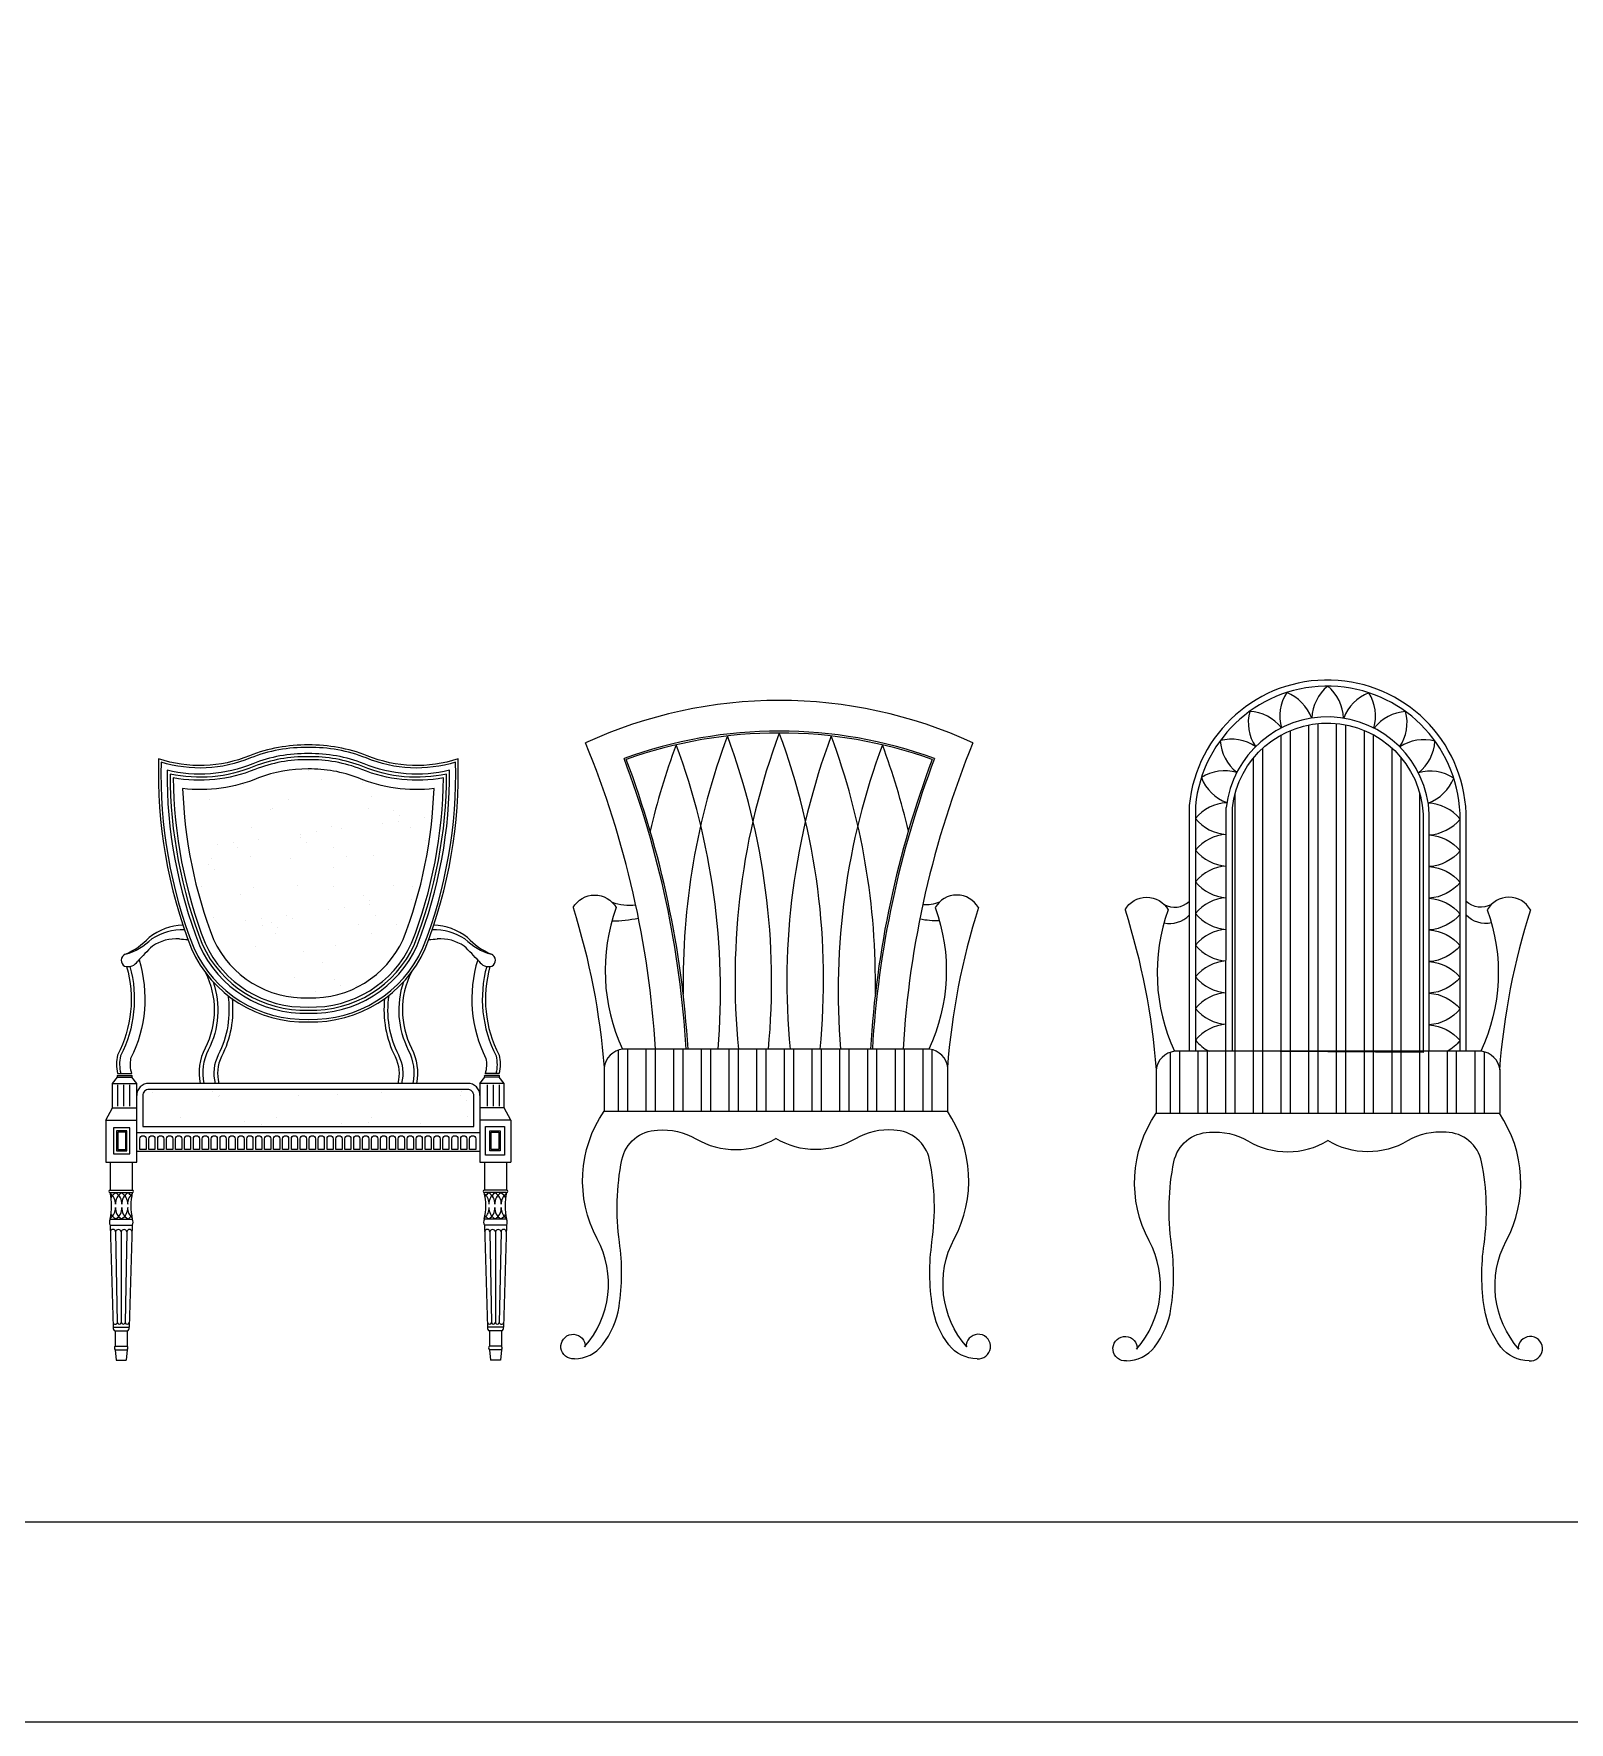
# Model space of a CAD drawing. Header units: inches. Extents: x 11 to 53.5, y 7.4 to 32.2.
# Drawn here: x 21.885 to 24.38, y 7.358 to 10.102 of the extents above; entities that cross this region are included whole.
import ezdxf

# ---------------------------------------------------------------- set-up
doc = ezdxf.new("R2010")
doc.units = ezdxf.units.IN
doc.header["$MEASUREMENT"] = 0
for name, color, linetype in [('02', 2, 'Continuous'), ('1', 1, 'Continuous'), ('4', 4, 'Continuous'), ('kadrbm', 4, 'Continuous')]:
    doc.layers.add(name, color=color, linetype=linetype)

# ---------------------------------------------------------------- blocks, each defined once
blk = doc.blocks.new('kadrbm')
at = {"layer": 'kadrbm', "color": 4}
blk.add_lwpolyline([(0, 0), (0, 24.7972), (21, 24.7972), (21, 0), (0, 0)], close=True, dxfattribs=at)
blk.add_lwpolyline([(20.6631, 0.3257), (20.6631, 24.4603), (0.3369, 24.4603), (0.3369, 0.3257), (20.6631, 0.3257)], dxfattribs=at)

msp = doc.modelspace()

# ---------------------------------------------------------------- linework, layer by layer
at = {"layer": '02'}
for p, q in [((23.7726, 8.847), (23.7726, 8.448)), ((22.021, 8.409), (22.0441, 8.409)), ((22.641, 8.409), (22.6179, 8.409)), ((22.0308, 8.3938), (22.0308, 8.3588)), ((22.0403, 8.3938), (22.0403, 8.3588)), ((22.0521, 8.268), (22.0521, 8.396)), ((22.6099, 8.396), (22.6099, 8.268)), ((22.6217, 8.3938), (22.6217, 8.3588)), ((22.6312, 8.3938), (22.6312, 8.3588)), ((22.0449, 8.268), (22.0449, 8.2224)), ((22.0521, 8.286), (22.6099, 8.286)), ((22.6099, 8.268), (22.6599, 8.268)), ((22.6171, 8.268), (22.6171, 8.2224)), ((22.009, 8.2224), (22.0449, 8.2224)), ((22.009, 8.2184), (22.0449, 8.2184)), ((22.653, 8.2224), (22.6171, 8.2224)), ((22.653, 8.2184), (22.6171, 8.2184)), ((22.009, 8.1752), (22.0449, 8.1752)), ((22.0178, 8.1546), (22.0206, 8.0068)), ((22.027, 8.1546), (22.027, 8.0074)), ((22.0361, 8.1546), (22.0333, 8.0067)), ((22.0449, 8.1653), (22.0399, 7.9995)), ((22.653, 8.1752), (22.6171, 8.1752)), ((22.6171, 8.1653), (22.6221, 7.9995)), ((22.6259, 8.1546), (22.6287, 8.0067)), ((22.6351, 8.1546), (22.6351, 8.0074)), ((22.6442, 8.1546), (22.6414, 8.0068)), ((22.014, 7.9995), (22.0399, 7.9995)), ((22.648, 7.9995), (22.6221, 7.9995)), ((22.0172, 7.9629), (22.0368, 7.9629)), ((22.6449, 7.9629), (22.6253, 7.9629)), ((22.0187, 7.946), (22.0352, 7.946)), ((22.6433, 7.946), (22.6268, 7.946))]:
    msp.add_line(p, q, dxfattribs=at)
for points in [[(24.2026, 8.4482), (24.2026, 8.8347, 0.933434), (23.7726, 8.847, 0.934456)], [(23.9616, 8.9896, 0.215862), (23.9209, 9.0312, 0.215368), (23.9124, 8.9738)], [(24.0134, 8.9895, 0.215862), (23.9876, 9.0416, 0.215368), (23.9618, 8.9897)], [(24.0627, 8.9734, 0.215862), (24.0542, 9.0309, 0.215368), (24.0136, 8.9895)], [(24.1526, 8.4482), (24.1526, 8.8336, 0.924385), (23.8226, 8.8444, 0.931793)], [(23.9123, 8.9737, 0.215862), (23.8608, 9.0007, 0.215368), (23.8704, 8.9435)], [(24.1045, 8.9429, 0.215862), (24.1142, 9.0002, 0.215368), (24.0628, 8.9733)], [(23.8703, 8.9434, 0.215862), (23.813, 8.9531, 0.215368), (23.8398, 8.9017)], [(24.1349, 8.9009, 0.215862), (24.1618, 8.9524, 0.215368), (24.1046, 8.9428)], [(23.8398, 8.9015, 0.215862), (23.7823, 8.893, 0.215368), (23.8237, 8.8524)], [(24.1508, 8.8516, 0.215862), (24.1923, 8.8923, 0.215368), (24.1349, 8.9008)], [(23.8237, 8.8522, 0.212049), (23.7726, 8.8264, 0.208092), (23.8226, 8.8007)], [(24.1526, 8.7999, 0.208094), (24.2026, 8.8256, 0.214714), (24.1508, 8.8514)], [(23.8226, 8.8007, 0.208092), (23.7726, 8.775, 0.208092), (23.8226, 8.7493)], [(24.1526, 8.7999, -0.208092), (24.2026, 8.7741, -0.208092), (24.1526, 8.7484)], [(23.8226, 8.7493, 0.208092), (23.7726, 8.7235, 0.208092), (23.8226, 8.6978)], [(24.1526, 8.7484, -0.208092), (24.2026, 8.7227, -0.208092), (24.1526, 8.697)], [(23.8226, 8.6978, 0.208092), (23.7726, 8.6721, 0.208092), (23.8226, 8.6463)], [(24.1526, 8.697, -0.208092), (24.2026, 8.6712, -0.208092), (24.1526, 8.6455)], [(23.8226, 8.6463, 0.208092), (23.7726, 8.6206, 0.208092), (23.8226, 8.5949)], [(24.1526, 8.6455, -0.208092), (24.2026, 8.6198, -0.208092), (24.1526, 8.594)], [(22.0559, 8.5968, -0.192933), (22.0423, 8.4365, 0.131418), (22.0438, 8.412, 0.141024)], [(22.6062, 8.5968, 0.192933), (22.6197, 8.4365, -0.131418), (22.6182, 8.412, -0.141024)], [(23.8226, 8.5949, 0.208092), (23.7726, 8.5692, 0.208092), (23.8226, 8.5434)], [(24.1526, 8.594, -0.208092), (24.2026, 8.5683, -0.208092), (24.1526, 8.5426)], [(22.1765, 8.5609, -0.201613), (22.1685, 8.4502, 0.168393), (22.1611, 8.396, 0.167785)], [(22.2003, 8.539, -0.155869), (22.1846, 8.4421, 0.182643), (22.1796, 8.396, 0.183678)], [(22.4617, 8.539, 0.155869), (22.4774, 8.4421, -0.182643), (22.4825, 8.396, -0.183678)], [(22.4855, 8.5609, 0.201613), (22.4935, 8.4502, -0.168393), (22.5009, 8.396, -0.167785)], [(23.8226, 8.5434, 0.208092), (23.7726, 8.5177, 0.208092), (23.8226, 8.492)], [(24.1526, 8.5426, -0.208092), (24.2026, 8.5169, -0.208092), (24.1526, 8.4911)], [(22.207, 8.5339, -0.146703), (22.1899, 8.4394, 0.189401), (22.1858, 8.396, 0.164953)], [(22.455, 8.5339, 0.146703), (22.4721, 8.4394, -0.189401), (22.4762, 8.396, -0.164953)], [(23.8226, 8.492, 0.208092), (23.7726, 8.4662, 0.10293), (23.7949, 8.4482)], [(24.1526, 8.4911, -0.208092), (24.2026, 8.4654, -0.096539), (24.1818, 8.4482)], [(22.591, 8.386), (22.0721, 8.386, 0.414214), (22.0621, 8.376), (22.0621, 8.326), (22.5999, 8.326), (22.5999, 8.376, 0.414214), (22.5899, 8.386, 0.414214)]]:
    msp.add_lwpolyline(points, format="xyb", dxfattribs=at)
for points in [[(22.0916, 8.9182, 0.099326), (22.1447, 8.6163, 0.30376), (22.3311, 8.5, 0.30376), (22.5173, 8.6163, 0.099326), (22.5704, 8.9182, -0.175739), (22.4252, 8.9249, 0.096662), (22.331, 8.942, 0.096662), (22.2368, 8.9249, -0.175739)], [(22.1014, 8.9051, 0.095017), (22.1539, 8.6202, 0.303855), (22.3311, 8.51, 0.30386), (22.5081, 8.6202, 0.095018), (22.5606, 8.9051, -0.160342), (22.4215, 8.9156, 0.09655), (22.3308, 8.932, 0.096551), (22.2406, 8.9156, -0.160343)], [(22.1268, 8.8752, 0.084714), (22.177, 8.6299, 0.304187), (22.3311, 8.5351, 0.304204), (22.485, 8.6299, 0.084718), (22.5353, 8.8752, -0.127234), (22.4122, 8.8924, 0.096473), (22.3307, 8.907, 0.096488), (22.2499, 8.8924, -0.127249)], [(22.0673, 8.3059), (22.0673, 8.2885), (22.0573, 8.2885), (22.0573, 8.3059, -1)], [(22.0818, 8.3059), (22.0818, 8.2885), (22.0718, 8.2885), (22.0718, 8.3059, -1)], [(22.0962, 8.3059), (22.0962, 8.2885), (22.0862, 8.2885), (22.0862, 8.3059, -1)], [(22.1107, 8.3059), (22.1107, 8.2885), (22.1007, 8.2885), (22.1007, 8.3059, -1)], [(22.1252, 8.3059), (22.1252, 8.2885), (22.1152, 8.2885), (22.1152, 8.3059, -1)], [(22.1397, 8.3059), (22.1397, 8.2885), (22.1297, 8.2885), (22.1297, 8.3059, -1)], [(22.1542, 8.3059), (22.1542, 8.2885), (22.1442, 8.2885), (22.1442, 8.3059, -1)], [(22.1686, 8.3059), (22.1686, 8.2885), (22.1586, 8.2885), (22.1586, 8.3059, -1)], [(22.1831, 8.3059), (22.1831, 8.2885), (22.1731, 8.2885), (22.1731, 8.3059, -1)], [(22.1976, 8.3059), (22.1976, 8.2885), (22.1876, 8.2885), (22.1876, 8.3059, -1)], [(22.2121, 8.3059), (22.2121, 8.2885), (22.2021, 8.2885), (22.2021, 8.3059, -1)], [(22.2266, 8.3059), (22.2266, 8.2885), (22.2166, 8.2885), (22.2166, 8.3059, -1)], [(22.241, 8.3059), (22.241, 8.2885), (22.231, 8.2885), (22.231, 8.3059, -1)], [(22.2555, 8.3059), (22.2555, 8.2885), (22.2455, 8.2885), (22.2455, 8.3059, -1)], [(22.27, 8.3059), (22.27, 8.2885), (22.26, 8.2885), (22.26, 8.3059, -1)], [(22.2845, 8.3059), (22.2845, 8.2885), (22.2745, 8.2885), (22.2745, 8.3059, -1)], [(22.299, 8.3059), (22.299, 8.2885), (22.289, 8.2885), (22.289, 8.3059, -1)], [(22.3135, 8.3059), (22.3135, 8.2885), (22.3035, 8.2885), (22.3035, 8.3059, -1)], [(22.3279, 8.3059), (22.3279, 8.2885), (22.3179, 8.2885), (22.3179, 8.3059, -1)], [(22.3424, 8.3059), (22.3424, 8.2885), (22.3324, 8.2885), (22.3324, 8.3059, -1)], [(22.3569, 8.3059), (22.3569, 8.2885), (22.3469, 8.2885), (22.3469, 8.3059, -1)], [(22.3714, 8.3059), (22.3714, 8.2885), (22.3614, 8.2885), (22.3614, 8.3059, -1)], [(22.3859, 8.3059), (22.3859, 8.2885), (22.3759, 8.2885), (22.3759, 8.3059, -1)], [(22.4003, 8.3059), (22.4003, 8.2885), (22.3903, 8.2885), (22.3903, 8.3059, -1)], [(22.4148, 8.3059), (22.4148, 8.2885), (22.4048, 8.2885), (22.4048, 8.3059, -1)], [(22.4293, 8.3059), (22.4293, 8.2885), (22.4193, 8.2885), (22.4193, 8.3059, -1)], [(22.4438, 8.3059), (22.4438, 8.2885), (22.4338, 8.2885), (22.4338, 8.3059, -1)], [(22.4583, 8.3059), (22.4583, 8.2885), (22.4483, 8.2885), (22.4483, 8.3059, -1)], [(22.4727, 8.3059), (22.4727, 8.2885), (22.4627, 8.2885), (22.4627, 8.3059, -1)], [(22.4872, 8.3059), (22.4872, 8.2885), (22.4772, 8.2885), (22.4772, 8.3059, -1)], [(22.5017, 8.3059), (22.5017, 8.2885), (22.4917, 8.2885), (22.4917, 8.3059, -1)], [(22.5162, 8.3059), (22.5162, 8.2885), (22.5062, 8.2885), (22.5062, 8.3059, -1)], [(22.5307, 8.3059), (22.5307, 8.2885), (22.5207, 8.2885), (22.5207, 8.3059, -1)], [(22.5452, 8.3059), (22.5452, 8.2885), (22.5352, 8.2885), (22.5352, 8.3059, -1)], [(22.5596, 8.3059), (22.5596, 8.2885), (22.5496, 8.2885), (22.5496, 8.3059, -1)], [(22.5741, 8.3059), (22.5741, 8.2885), (22.5641, 8.2885), (22.5641, 8.3059, -1)], [(22.5886, 8.3059), (22.5886, 8.2885), (22.5786, 8.2885), (22.5786, 8.3059, -1)], [(22.6031, 8.3059), (22.6031, 8.2885), (22.5931, 8.2885), (22.5931, 8.3059, -1)]]:
    msp.add_lwpolyline(points, format="xyb", close=True, dxfattribs=at)
for points in [[(22.0521, 8.396), (22.0441, 8.406)], [(22.6099, 8.396), (22.6179, 8.406)], [(22.0368, 7.9629), (22.0352, 7.946)], [(22.6253, 7.9629), (22.6268, 7.946)]]:
    msp.add_lwpolyline(points, dxfattribs=at)
for points in [[(22.0143, 8.3239), (22.0143, 8.2814), (22.0412, 8.2814), (22.0412, 8.3239)], [(22.0213, 8.3169), (22.0213, 8.2884), (22.0342, 8.2884), (22.0342, 8.3169)], [(22.6407, 8.3169), (22.6407, 8.2884), (22.6279, 8.2884), (22.6279, 8.3169)]]:
    msp.add_lwpolyline(points, close=True, dxfattribs=at)
for centre, radius, start, end in [((23.0963, 8.2254), 0.7401, 70.3676, 109.6324), ((21.3477, 8.3565), 1.6032, 3.3986, 20.6703), ((24.8449, 8.3565), 1.6032, 159.3297, 176.6014), ((22.4705, 8.2117), 0.5659, 133.9671, 137.426), ((22.118, 8.5575), 0.0736, 87.3528, 123.2408), ((22.1447, 8.8122), 0.1827, 262.6796, 267.0786), ((22.5174, 8.8122), 0.1827, 272.9214, 277.3204), ((22.544, 8.5575), 0.0736, 56.7592, 92.6472), ((22.1915, 8.2117), 0.5659, 42.574, 46.0329), ((22.0377, 8.6051), 0.0193, 254.507, 326.9306), ((22.6244, 8.6051), 0.0193, 213.0694, 285.493), ((22.0433, 8.4075), 0.00169, 297.4057, 62.5943), ((22.6187, 8.4075), 0.00169, 117.4057, 242.5943), ((21.9979, 8.2007), 0.0197, 356.2876, 54.5224), ((22.0277, 8.2007), 0.0197, 119.4605, 151.3522), ((22.0372, 8.2007), 0.0197, 119.4605, 183.7124), ((22.0084, 8.2007), 0.0197, 356.2876, 60.5395), ((22.0178, 8.2007), 0.0197, 356.2876, 60.5395), ((22.0476, 8.2007), 0.0197, 119.4605, 183.7124), ((22.0571, 8.2007), 0.0197, 130.1353, 183.7124), ((22.0283, 8.2007), 0.0197, 37.6038, 60.5395), ((22.1418, 8.1968), 0.0992, 167.4189, 192.5811), ((22.0449, 8.2204), 0.002, 270, 90), ((22.6171, 8.2204), 0.002, 90, 270), ((22.5202, 8.1968), 0.0992, 347.4189, 12.5811), ((22.605, 8.2007), 0.0197, 356.2876, 49.8647), ((22.6338, 8.2007), 0.0197, 119.4605, 142.3962), ((22.6144, 8.2007), 0.0197, 356.2876, 60.5395), ((22.6442, 8.2007), 0.0197, 119.4605, 183.7124), ((22.6537, 8.2007), 0.0197, 119.4605, 183.7124), ((22.6249, 8.2007), 0.0197, 356.2876, 60.5395), ((22.6343, 8.2007), 0.0197, 28.6478, 60.5395), ((22.6641, 8.2007), 0.0197, 125.4776, 183.7124), ((21.9979, 8.1929), 0.0197, 305.4776, 3.7124), ((22.0277, 8.1929), 0.0197, 208.6478, 240.5395), ((22.0372, 8.1929), 0.0197, 176.2876, 240.5395), ((22.0084, 8.1929), 0.0197, 299.4605, 3.7124), ((22.0178, 8.1929), 0.0197, 299.4605, 3.7124), ((22.0476, 8.1929), 0.0197, 176.2876, 240.5395), ((22.0571, 8.1929), 0.0197, 176.2876, 229.8647), ((22.0283, 8.1929), 0.0197, 299.4605, 322.3962), ((22.605, 8.1929), 0.0197, 310.1353, 3.7124), ((22.6338, 8.1929), 0.0197, 217.6038, 240.5395), ((22.6144, 8.1929), 0.0197, 299.4605, 3.7124), ((22.6442, 8.1929), 0.0197, 176.2876, 240.5395), ((22.6537, 8.1929), 0.0197, 176.2876, 240.5395), ((22.6249, 8.1929), 0.0197, 299.4605, 3.7124), ((22.6343, 8.1929), 0.0197, 299.4605, 331.3522), ((22.6641, 8.1929), 0.0197, 176.2876, 234.5224), ((22.0136, 8.1543), 0.00427, 3.6218, 176.3782), ((22.0224, 8.1538), 0.00464, 9.6322, 170.3678), ((22.0315, 8.1538), 0.00464, 9.6322, 170.3678), ((22.0404, 8.1543), 0.00427, 3.6218, 176.3782), ((22.036, 8.1702), 0.0102, 330.999, 29.001), ((22.626, 8.1702), 0.0102, 150.999, 209.001), ((22.6217, 8.1543), 0.00427, 3.6218, 176.3782), ((22.6305, 8.1538), 0.00464, 9.6322, 170.3678), ((22.6396, 8.1538), 0.00464, 9.6322, 170.3678), ((22.6485, 8.1543), 0.00427, 3.6218, 176.3782), ((22.0173, 8.0078), 0.00348, 193.7826, 348.0321), ((22.0237, 8.0078), 0.00316, 194.2383, 347.7673), ((22.0302, 8.0079), 0.00333, 189.764, 339.7621), ((22.0366, 8.008), 0.00341, 201.1273, 340.7998), ((22.0349, 7.9984), 0.00512, 289.5253, 12.3368), ((22.6271, 7.9984), 0.00512, 167.6632, 250.4747), ((22.6255, 8.008), 0.00341, 199.2002, 338.8727), ((22.6318, 8.0079), 0.00333, 200.2379, 350.236), ((22.6383, 8.0078), 0.00316, 192.2327, 345.7617), ((22.6448, 8.0078), 0.00348, 191.9679, 346.2174), ((22.0339, 7.9658), 0.00406, 314.2778, 47.7972), ((22.6281, 7.9658), 0.00406, 132.2028, 225.7222)]:
    msp.add_arc(centre, radius, start, end, dxfattribs=at)
at = {"layer": '1'}
for p, q in [((23.9571, 8.3473), (23.9571, 8.9787)), ((23.9721, 8.3473), (23.9721, 8.9809)), ((24.0021, 8.3473), (24.0021, 8.9809)), ((24.0171, 8.3473), (24.0171, 8.9787)), ((23.9121, 8.3473), (23.9121, 8.9623)), ((23.9271, 8.3473), (23.9271, 8.9695)), ((24.0471, 8.3473), (24.0471, 8.9696)), ((24.0621, 8.3473), (24.0621, 8.9624)), ((23.8671, 8.3473), (23.8671, 8.925)), ((23.8821, 8.3473), (23.8821, 8.9408)), ((24.0921, 8.3473), (24.0921, 8.941)), ((24.1071, 8.3473), (24.1071, 8.9252)), ((22.3314, 8.9041), (22.3314, 8.9041)), ((22.2256, 8.8812), (22.2256, 8.8812)), ((22.3525, 8.8907), (22.3525, 8.8907)), ((22.4194, 8.8852), (22.4194, 8.8852)), ((23.8371, 8.3473), (23.8371, 8.867)), ((24.1371, 8.3473), (24.1371, 8.8678)), ((22.1709, 8.858), (22.1709, 8.858)), ((22.2691, 8.8414), (22.2691, 8.8414)), ((22.2727, 8.8421), (22.2727, 8.8421)), ((22.2988, 8.8574), (22.2988, 8.8574)), ((22.4284, 8.8424), (22.4284, 8.8424)), ((22.4338, 8.8622), (22.4338, 8.8622)), ((22.4692, 8.8396), (22.4692, 8.8396)), ((23.8221, 8.3473), (23.8226, 8.8444)), ((22.2385, 8.8111), (22.2385, 8.8111)), ((22.3694, 8.8128), (22.3694, 8.8128)), ((22.4523, 8.8189), (22.4523, 8.8189)), ((22.4783, 8.8223), (22.4783, 8.8223)), ((22.4784, 8.8312), (22.4784, 8.8312)), ((22.4973, 8.8122), (22.4973, 8.8122)), ((22.519, 8.8277), (22.519, 8.8277)), ((22.1831, 8.7835), (22.1831, 8.7835)), ((22.2092, 8.7869), (22.2092, 8.7869)), ((22.2498, 8.7922), (22.2498, 8.7922)), ((22.3177, 8.8012), (22.3177, 8.8012)), ((22.3189, 8.7958), (22.3189, 8.7958)), ((22.3281, 8.7873), (22.3281, 8.7873)), ((22.3438, 8.8046), (22.3438, 8.8046)), ((22.3844, 8.81), (22.3844, 8.81)), ((22.5219, 8.7913), (22.5219, 8.7913)), ((22.174, 8.7616), (22.174, 8.7616)), ((22.2161, 8.7787), (22.2161, 8.7787)), ((22.2372, 8.7652), (22.2372, 8.7652)), ((22.3019, 8.761), (22.3019, 8.761)), ((22.3718, 8.7789), (22.3718, 8.7789)), ((22.3929, 8.7655), (22.3929, 8.7655)), ((22.437, 8.7659), (22.437, 8.7659)), ((22.1686, 8.7519), (22.1686, 8.7519)), ((22.1778, 8.7434), (22.1778, 8.7434)), ((22.3716, 8.7474), (22.3716, 8.7474)), ((22.1574, 8.7166), (22.1574, 8.7166)), ((22.2213, 8.7036), (22.2213, 8.7036)), ((22.2416, 8.7148), (22.2416, 8.7148)), ((22.3131, 8.7169), (22.3131, 8.7169)), ((22.3725, 8.7164), (22.3725, 8.7164)), ((22.4213, 8.7018), (22.4213, 8.7018)), ((22.4688, 8.7171), (22.4688, 8.7171)), ((22.5004, 8.7158), (22.5004, 8.7158)), ((22.3638, 8.6778), (22.3638, 8.6778)), ((22.3899, 8.6812), (22.3899, 8.6812)), ((22.4305, 8.6866), (22.4305, 8.6866)), ((22.4306, 8.6934), (22.4306, 8.6934)), ((22.4984, 8.6955), (22.4984, 8.6955)), ((22.1772, 8.6653), (22.1772, 8.6653)), ((22.2292, 8.6601), (22.2292, 8.6601)), ((22.2553, 8.6635), (22.2553, 8.6635)), ((22.2565, 8.6534), (22.2565, 8.6534)), ((22.271, 8.658), (22.271, 8.658)), ((22.2803, 8.6495), (22.2803, 8.6495)), ((22.2959, 8.6689), (22.2959, 8.6689)), ((22.3051, 8.6647), (22.3051, 8.6647)), ((22.4122, 8.6537), (22.4122, 8.6537)), ((22.4401, 8.6696), (22.4401, 8.6696)), ((22.4741, 8.6535), (22.4741, 8.6535)), ((22.2448, 8.6184), (22.2448, 8.6184)), ((22.2776, 8.64), (22.2776, 8.64)), ((22.3757, 8.6201), (22.3757, 8.6201)), ((22.4333, 8.6403), (22.4333, 8.6403)), ((22.3238, 8.6097), (22.3238, 8.6097)), ((22.3535, 8.5917), (22.3535, 8.5917)), ((22.3082, 8.5683), (22.3082, 8.5683)), ((22.3735, 8.5641), (22.3735, 8.5641)), ((22.3014, 8.5401), (22.3014, 8.5401)), ((22.342, 8.5455), (22.342, 8.5455)), ((22.3827, 8.5556), (22.3827, 8.5556)), ((22.4099, 8.5544), (22.4099, 8.5544)), ((22.835, 8.3508), (22.835, 8.4501)), ((22.85, 8.3508), (22.85, 8.4516)), ((22.88, 8.3508), (22.88, 8.4516)), ((22.895, 8.3508), (22.895, 8.4516)), ((22.925, 8.3508), (22.925, 8.4516)), ((22.94, 8.3508), (22.94, 8.4516)), ((22.97, 8.3508), (22.97, 8.4516)), ((22.985, 8.3508), (22.985, 8.4516)), ((23.015, 8.3508), (23.015, 8.4516)), ((23.03, 8.3508), (23.03, 8.4516)), ((23.06, 8.3508), (23.06, 8.4516)), ((23.075, 8.3508), (23.075, 8.4516)), ((23.105, 8.3508), (23.105, 8.4516)), ((23.12, 8.3508), (23.12, 8.4516)), ((23.15, 8.3508), (23.15, 8.4516)), ((23.165, 8.3508), (23.165, 8.4516)), ((23.195, 8.3508), (23.195, 8.4516)), ((23.21, 8.3508), (23.21, 8.4516)), ((23.24, 8.3508), (23.24, 8.4516)), ((23.255, 8.3508), (23.255, 8.4516)), ((23.285, 8.3508), (23.285, 8.4516)), ((23.3, 8.3508), (23.3, 8.4516)), ((23.33, 8.3508), (23.33, 8.4516)), ((23.345, 8.3508), (23.345, 8.4507)), ((23.7321, 8.3473), (23.7321, 8.4466)), ((23.7471, 8.3473), (23.7471, 8.4482)), ((23.7771, 8.3473), (23.7771, 8.4482)), ((23.7921, 8.3473), (23.7921, 8.4482)), ((24.1521, 8.3473), (24.1521, 8.4482)), ((24.1821, 8.3473), (24.1821, 8.4482)), ((24.1971, 8.3473), (24.1971, 8.4482)), ((24.2271, 8.3473), (24.2271, 8.4482)), ((24.2421, 8.3473), (24.2421, 8.4473)), ((22.013, 8.396), (22.0521, 8.396)), ((22.0211, 8.3938), (22.0211, 8.3588)), ((22.0783, 8.3813), (22.0783, 8.3813)), ((22.1754, 8.3824), (22.1754, 8.3824)), ((22.1846, 8.3739), (22.1846, 8.3739)), ((22.1866, 8.3763), (22.1866, 8.3763)), ((22.3145, 8.3757), (22.3145, 8.3757)), ((22.3784, 8.378), (22.3784, 8.378)), ((22.4496, 8.3805), (22.4496, 8.3805)), ((22.5785, 8.3762), (22.5785, 8.3762)), ((22.5804, 8.3822), (22.5804, 8.3822)), ((22.649, 8.396), (22.6099, 8.396)), ((22.641, 8.3938), (22.641, 8.3588)), ((22.5877, 8.3678), (22.5877, 8.3678)), ((22.0021, 8.336), (22.0521, 8.336)), ((22.1228, 8.3407), (22.1228, 8.3407)), ((22.2281, 8.3341), (22.2281, 8.3341)), ((22.2542, 8.3294), (22.2542, 8.3294)), ((22.2785, 8.341), (22.2785, 8.341)), ((22.3851, 8.3311), (22.3851, 8.3311)), ((22.4282, 8.3324), (22.4282, 8.3324)), ((22.4342, 8.3412), (22.4342, 8.3412)), ((22.513, 8.3305), (22.513, 8.3305)), ((22.5899, 8.3415), (22.5899, 8.3415)), ((22.6599, 8.336), (22.6099, 8.336)), ((22.009, 8.1653), (22.0449, 8.1653)), ((22.653, 8.1653), (22.6171, 8.1653)), ((22.0173, 7.9936), (22.0367, 7.9936)), ((22.6448, 7.9936), (22.6254, 7.9936)), ((22.0173, 7.9688), (22.0367, 7.9688)), ((22.6448, 7.9688), (22.6254, 7.9688))]:
    msp.add_line(p, q, dxfattribs=at)
for points in [[(23.8326, 8.8438, -0.922081), (24.1426, 8.8334), (24.1426, 8.4461), (23.8326, 8.4482), (23.8326, 8.8438)], [(22.8246, 8.6903, 0.100832), (22.8631, 8.6862)], [(23.3565, 8.6903, -0.101583), (23.3295, 8.6861)], [(23.7217, 8.6869, 0.319645), (23.7626, 8.6915, -0.355181)], [(24.2535, 8.6869, -0.319645), (24.2126, 8.6915, 0.355181)], [(22.8245, 8.6603, 0.058816), (22.8675, 8.6647)], [(23.3566, 8.6603, -0.06638), (23.3248, 8.663)], [(23.7215, 8.6568, 0.256916), (23.7626, 8.6694)], [(24.2537, 8.6568, -0.256916), (24.2126, 8.6694)], [(22.0358, 8.5859, -0.190941), (22.021, 8.442, 0.109392), (22.021, 8.412, 0.945998)], [(22.6262, 8.5859, 0.190941), (22.641, 8.442, -0.109392), (22.641, 8.412, -0.945998)]]:
    msp.add_lwpolyline(points, format="xyb", dxfattribs=at)
msp.add_lwpolyline([(22.1114, 8.8927, 0.090827), (22.1632, 8.6241, 0.30397), (22.3311, 8.5201, 0.303979), (22.4989, 8.6241, 0.090829), (22.5506, 8.8927, -0.146276), (22.4177, 8.9064, 0.096431), (22.3307, 8.922, 0.096436), (22.2443, 8.9064, -0.146282)], format="xyb", close=True, dxfattribs=at)
for points in [[(22.0193, 8.3189), (22.0193, 8.2864), (22.0362, 8.2864), (22.0362, 8.3189)], [(22.6497, 8.3259), (22.6497, 8.2794), (22.6189, 8.2794), (22.6189, 8.3259)], [(22.6427, 8.3189), (22.6427, 8.2864), (22.6259, 8.2864), (22.6259, 8.3189)]]:
    msp.add_lwpolyline(points, close=True, dxfattribs=at)
for centre, radius, start, end in [((24.0882, 8.5606), 1.1482, 159.6107, 180.9739), ((21.9357, 8.5606), 1.1482, 354.5543, 20.3893), ((24.1726, 8.5654), 1.1482, 159.6107, 185.6874), ((22.0201, 8.5654), 1.1482, 354.3126, 20.3893), ((24.2569, 8.5606), 1.1482, 159.6107, 185.4457), ((22.1044, 8.5606), 1.1482, 359.0261, 20.3893), ((24.005, 8.5462), 1.1482, 159.6107, 166.9228), ((21.8525, 8.5462), 1.1482, 355.2759, 20.3893), ((24.3402, 8.5462), 1.1482, 159.6107, 184.7241), ((22.1877, 8.5462), 1.1482, 13.0772, 20.3893), ((22.1287, 8.5478), 0.0979, 89.3947, 122.069), ((22.5334, 8.5478), 0.0979, 57.931, 90.6053), ((22.0074, 8.701), 0.0986, 285.4043, 314.6371), ((22.6546, 8.701), 0.0986, 225.3629, 254.5957)]:
    msp.add_arc(centre, radius, start, end, dxfattribs=at)
at = {"layer": '4'}
for p, q in [((23.7626, 8.8475), (23.7626, 8.448)), ((22.021, 8.412), (22.0441, 8.412)), ((22.021, 8.406), (22.0441, 8.406)), ((22.641, 8.412), (22.6179, 8.412)), ((22.641, 8.406), (22.6179, 8.406)), ((22.013, 8.356), (22.013, 8.396)), ((22.649, 8.356), (22.649, 8.396)), ((22.013, 8.356), (22.0521, 8.356)), ((22.649, 8.356), (22.6099, 8.356)), ((22.0021, 8.336), (22.0021, 8.268)), ((22.6599, 8.336), (22.6599, 8.268)), ((22.0021, 8.268), (22.0521, 8.268)), ((22.009, 8.268), (22.009, 8.2224)), ((22.653, 8.268), (22.653, 8.2224)), ((22.009, 8.1653), (22.014, 7.9995)), ((22.653, 8.1653), (22.648, 7.9995)), ((22.0173, 7.9936), (22.0173, 7.9688)), ((22.0367, 7.9936), (22.0367, 7.9688)), ((22.6254, 7.9936), (22.6254, 7.9688)), ((22.6448, 7.9936), (22.6448, 7.9688))]:
    msp.add_line(p, q, dxfattribs=at)
for points in [[(24.2126, 8.4482), (24.2126, 8.8351, 0.934456), (23.7626, 8.8475, 0.934456)], [(22.7612, 8.6816, -0.585177), (22.8313, 8.6816, -0.503979)], [(23.4199, 8.6816, 0.585177), (23.3498, 8.6816, 0.503979)], [(22.7612, 8.6816, -0.057309), (22.8116, 8.4216, 0.925582)], [(22.8313, 8.6816, 0.198106), (22.8416, 8.4516, 4.511777)], [(23.3498, 8.6816, -0.198106), (23.3395, 8.4516, -4.511777)], [(23.4199, 8.6816, 0.057309), (23.3695, 8.4216, -0.925582)], [(23.6582, 8.6781, -0.585177), (23.7283, 8.6781, -0.503979)], [(23.6582, 8.6781, -0.057309), (23.7087, 8.4182, 0.925582)], [(23.7283, 8.6781, 0.198106), (23.7387, 8.4482, 4.511777)], [(24.2469, 8.6781, -0.198106), (24.2365, 8.4482, -4.511777)], [(24.317, 8.6781, 0.585177), (24.2469, 8.6781, 0.503979)], [(24.317, 8.6781, 0.057309), (24.2665, 8.4182, -0.925582)], [(22.0411, 8.5862, -0.188608), (22.0258, 8.4407, 0.112834), (22.0261, 8.412, 0.119678)], [(22.1635, 8.5767, -0.238136), (22.1632, 8.453, 0.164953), (22.155, 8.396, 0.670275)], [(22.4985, 8.5767, 0.238136), (22.4988, 8.453, -0.164953), (22.507, 8.396, -0.670275)], [(22.6209, 8.5862, 0.188608), (22.6362, 8.4407, -0.112834), (22.6359, 8.412, -0.119678)], [(22.8416, 8.4516, 0.336755), (22.8116, 8.4216), (22.8116, 8.3508), (23.3705, 8.3508), (23.3705, 8.4216, 0.336755), (23.3405, 8.4516), (22.8416, 8.4516)], [(23.7387, 8.4482, 0.336755), (23.7087, 8.4182), (23.7087, 8.3473), (24.2676, 8.3473), (24.2676, 8.4182, 0.336755), (24.2376, 8.4482), (23.7387, 8.4482)], [(22.591, 8.396), (22.0721, 8.396, 0.414214), (22.0521, 8.376)], [(22.6099, 8.376, 0.414214), (22.5899, 8.396)], [(22.7634, 7.9484, -2.327045), (22.781, 7.9713, -0.224915), (22.7799, 7.9675, 0.313069), (22.8004, 8.1434, -0.279312), (22.8116, 8.3508, -0.585677)], [(23.4177, 7.9484, 2.327045), (23.4001, 7.9713, 0.224915), (23.4012, 7.9675, -0.313069), (23.3807, 8.1434, 0.279312), (23.3695, 8.3508, 0.585677)], [(23.6604, 7.945, -2.327045), (23.678, 7.9678, -0.224915), (23.6769, 7.964, 0.313069), (23.6974, 8.1399, -0.279312), (23.7087, 8.3473, -0.585677)], [(24.3147, 7.945, 2.327045), (24.2972, 7.9678, 0.224915), (24.2983, 7.964, -0.313069), (24.2777, 8.1399, 0.279312), (24.2665, 8.3473, 0.585677)], [(22.7634, 7.9484, 0.230199), (22.8091, 7.9709, 0.127713), (22.8359, 8.0333, 0.07315), (22.8366, 8.1379, -0.084886), (22.8406, 8.2718, -0.352727), (22.8984, 8.3199, -0.010032)], [(22.8984, 8.3199, -0.15713), (22.9609, 8.306, 0.277713), (23.0905, 8.3065, -0.204002)], [(23.2827, 8.3199, 0.15713), (23.2202, 8.306, -0.277713), (23.0905, 8.3065, 0.204002)], [(23.4177, 7.9484, -0.230199), (23.372, 7.9709, -0.127713), (23.3452, 8.0333, -0.07315), (23.3445, 8.1379, 0.084886), (23.3405, 8.2718, 0.352727), (23.2827, 8.3199, 0.010032)], [(23.6604, 7.945, 0.230199), (23.7061, 7.9674, 0.127713), (23.7329, 8.0298, 0.07315), (23.7336, 8.1345, -0.084886), (23.7376, 8.2684, -0.352727), (23.7954, 8.3164, -0.010032)], [(23.7954, 8.3164, -0.15713), (23.8579, 8.3025, 0.277713), (23.9876, 8.303, -0.204002)], [(24.1798, 8.3164, 0.15713), (24.1173, 8.3025, -0.277713), (23.9876, 8.303, 0.204002)], [(24.3147, 7.945, -0.230199), (24.2691, 7.9674, -0.127713), (24.2422, 8.0298, -0.07315), (24.2416, 8.1345, 0.084886), (24.2376, 8.2684, 0.352727), (24.1798, 8.3164, 0.010032)]]:
    msp.add_lwpolyline(points, format="xyb", dxfattribs=at)
for points in [[(22.0877, 8.9236, 0.101088), (22.141, 8.6148, 0.303898), (22.331, 8.496, 0.303898), (22.521, 8.6148, 0.101088), (22.5743, 8.9236, -0.182329), (22.4267, 8.9286, 0.096705), (22.331, 8.946, 0.096705), (22.2353, 8.9286, -0.182329)], [(22.1064, 8.8988, 0.092909), (22.1586, 8.6221, 0.30391), (22.3311, 8.5151, 0.303917), (22.5035, 8.6221, 0.09291), (22.5557, 8.8988, -0.153157), (22.4196, 8.911, 0.096492), (22.3308, 8.927, 0.096494), (22.2424, 8.911, -0.15316)]]:
    msp.add_lwpolyline(points, format="xyb", close=True, dxfattribs=at)
for points in [[(22.013, 8.396), (22.021, 8.406)], [(22.649, 8.396), (22.641, 8.406)], [(22.0021, 8.336), (22.013, 8.356)], [(22.6599, 8.336), (22.649, 8.356)], [(22.0521, 8.316), (22.6099, 8.316)], [(22.0172, 7.9629), (22.0187, 7.946)], [(22.6449, 7.9629), (22.6433, 7.946)]]:
    msp.add_lwpolyline(points, dxfattribs=at)
for centre, radius, start, end in [((23.0963, 8.2672), 0.7513, 65.2298, 114.7702), ((21.3443, 8.3598), 1.5535, 3.389, 22.3021), ((23.0963, 8.2283), 0.7402, 70.0717, 109.9283), ((24.8483, 8.3598), 1.5535, 157.6979, 176.611), ((21.3477, 8.3572), 1.6001, 3.3821, 20.7495), ((24.8449, 8.3572), 1.6001, 159.2505, 176.6179), ((22.1309, 8.5565), 0.0967, 92.2073, 127.4036), ((22.5311, 8.5565), 0.0967, 52.5964, 87.7927), ((21.9881, 8.7106), 0.1142, 293.4578, 317.4037), ((22.6739, 8.7106), 0.1142, 222.5963, 246.5422), ((22.0378, 8.5959), 0.0108, 112.955, 240.7603), ((22.6242, 8.5959), 0.0108, 299.2397, 67.045), ((22.0218, 8.4075), 0.00169, 117.4057, 242.5943), ((22.6402, 8.4075), 0.00169, 297.4057, 62.5943), ((22.009, 8.2204), 0.002, 90, 270), ((21.9121, 8.1968), 0.0992, 347.4189, 12.5811), ((22.7499, 8.1968), 0.0992, 167.4189, 192.5811), ((22.653, 8.2204), 0.002, 270, 90), ((22.0179, 8.1702), 0.0102, 150.999, 209.001), ((22.6441, 8.1702), 0.0102, 330.999, 29.001), ((22.019, 7.9984), 0.00512, 167.6632, 250.4747), ((22.643, 7.9984), 0.00512, 289.5253, 12.3368), ((22.02, 7.9658), 0.00406, 132.2028, 225.7222), ((22.642, 7.9658), 0.00406, 314.2778, 47.7972)]:
    msp.add_arc(centre, radius, start, end, dxfattribs=at)

# ---------------------------------------------------------------- block references
at = {"layer": 'kadrbm'}
msp.add_blockref('kadrbm', (11.0217, 7.3575), dxfattribs=at)

doc.saveas('drawing.dxf')
